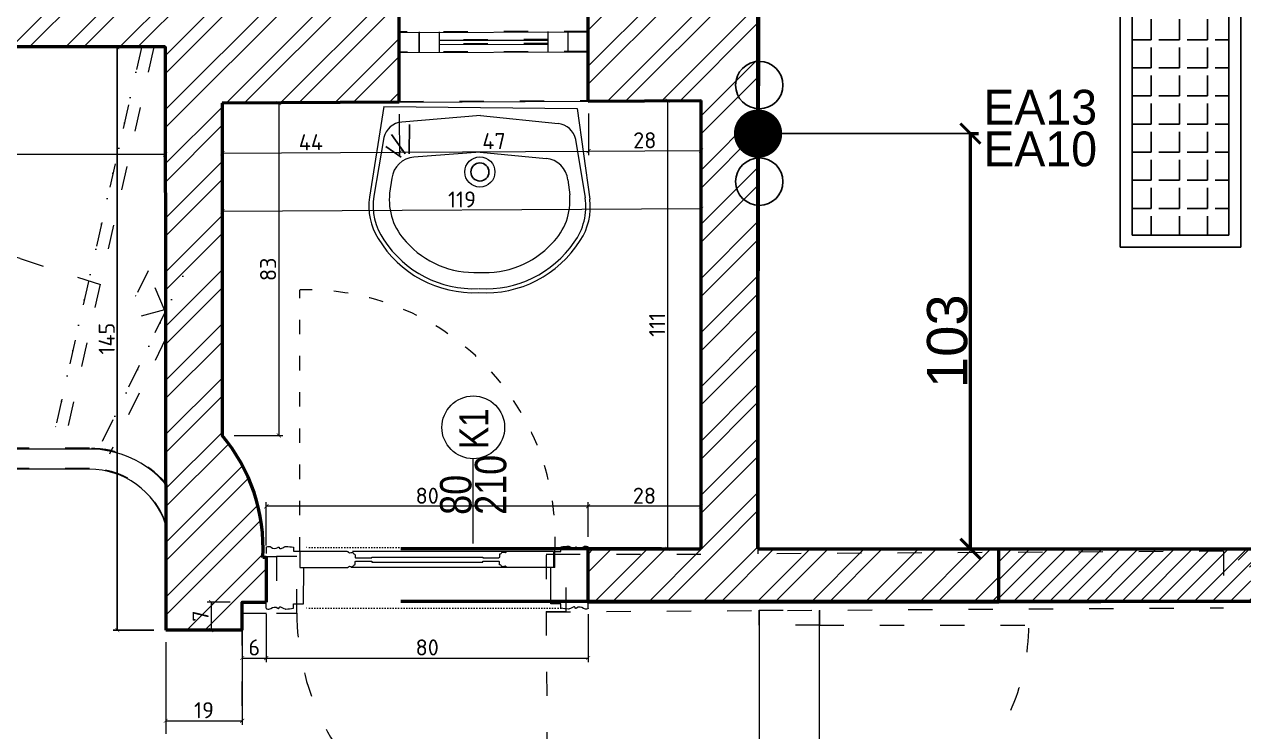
# Model space of a CAD drawing. Header units: inches. Extents: x -10121 to 9010, y 58067 to 62726.
# Drawn here: x 7172.9 to 7475.9, y 61802.7 to 61978.5 of the extents above; entities that cross this region are included whole.
import ezdxf

# ---------------------------------------------------------------- set-up
doc = ezdxf.new("R2010")
doc.units = ezdxf.units.IN
for name, pattern in [('ACAD_ISO03W100', [30, 12, -18]), ('DASHDOT', [25.4, 12.7, -6.35, 0, -6.35]), ('DOT', [6.35, 0, -6.35])]:
    doc.linetypes.add(name, pattern=pattern)
for name, color, linetype, lineweight in [('A-DUVAR 0.50', 40, 'Continuous', 50), ('A-KAPI A DOGR 0.09', 135, 'Continuous', 9), ('A-KAPI A DOGR 0.13', 73, 'Continuous', 13), ('A-KAPI A DOGR 0.20', 46, 'Continuous', 20), ('A-KAPI NOKT', 35, 'DOT', 9), ('A-MERDİ 0.18', 24, 'Continuous', 18), ('Auto-Olcu', 33, 'Continuous', 15), ('Auto-Silik_Cizgiler', 47, 'Continuous', 9), ('Auto-SilikCizgiler', 251, 'Continuous', 9), ('PEN', 151, 'Continuous', 20), ('PENYAZILARI', 84, 'Continuous', 20), ('TEFRIS', 253, 'Continuous', 15)]:
    doc.layers.add(name, color=color, linetype=linetype, lineweight=lineweight)
for name, color, linetype in [('Kıtc-002 Çizgi', 7, 'Continuous'), ('Kıtc-028 Yer Izgarası', 252, 'Continuous'), ('S2000-019 Su Tes İşaretler', 5, 'Continuous'), ('SABDETAY', 7, 'Continuous'), ('SIH', 4, 'Continuous'), ('SU', 152, 'Continuous'), ('wall', 4, 'Continuous')]:
    doc.layers.add(name, color=color, linetype=linetype)
doc.styles.add('1-20', font='isocpeur.ttf', dxfattribs={"height": 4})
doc.styles.get("Standard").update_dxf_attribs({"font": 'arial.ttf'})
doc.styles.add('STYLE1', font='technic_.ttf')
doc.styles.add('TAKSİM', font='GOTHIC.TTF', dxfattribs={"height": 20})
doc.dimstyles.new('ölçü 1_20', dxfattribs={"dimtxt": 4, "dimasz": 1, "dimexe": 1, "dimexo": 3, "dimtad": 1, "dimdec": 0, "dimtxsty": '1-20', "dimblk": 'ARCHTICK', "dimcen": 1.5, "dimclrd": 256, "dimclre": 256, "dimclrt": 256, "dimadec": 0, "dimazin": 0, "dimtfac": 1, "dimtdec": 0, "dimtmove": 0, "dimatfit": 3, "dimldrblk": 'ARCHTICK', "dimfxl": 1, "dimlwd": -1, "dimlwe": -1, "dimarcsym": 0})
doc.dimstyles.new('ölçü 1_50', dxfattribs={"dimtxt": 10, "dimasz": 5, "dimexe": 2, "dimexo": 5, "dimtad": 1, "dimdec": 0, "dimtxsty": 'Standard', "dimblk": 'ARCHTICK', "dimcen": 2.5, "dimclrd": 256, "dimclre": 256, "dimclrt": 256, "dimadec": 0, "dimazin": 0, "dimtfac": 1, "dimtdec": 0, "dimtmove": 0, "dimatfit": 3, "dimldrblk": 'ARCHTICK', "dimfxl": 1, "dimlwd": -1, "dimlwe": -1, "dimarcsym": 0})
pattern_1 = [(45, (-13463.558, 83650.127), (-6.735192, 6.735192), []), (45, (-13459.067, 83650.127), (-6.735192, 6.735192), [])]

# ---------------------------------------------------------------- blocks, each defined once
blk = doc.blocks.new('L560460')
for p, q in [((-240, 0), (-273.8, -225.3)), ((-240, 0), (240, 0)), ((240, 0), (273.8, -225.3)), ((0, -20), (-195.5, -37.7)), ((0, -20), (193.2, -37.7)), ((-239.6, -77), (-262.9, -222.6)), ((237.2, -77), (262.2, -221.6)), ((0, -110.4), (-164.4, -124.8)), ((0, -110.4), (164.4, -124.8)), ((-218.8, -177.7), (-223.8, -214.8)), ((218.8, -177.7), (223.8, -214.8))]:
    blk.add_line(p, q)
blk.add_circle((0, -160), 37.5)
for centre, radius, start, end in [((-190.7, -87.5), 50, 95.5447, 167.9052), ((188.4, -87.5), 50, 12.0948, 84.4553), ((-159.2, -184.5), 60, 94.9992, 173.4137), ((159.2, -184.5), 60, 6.5863, 85.0008), ((-125.3, -246.5), 150, 171.8699, 212.9359), ((-114.5, -244.7), 150, 171.5501, 215.1797), ((-74.6, -230.3), 150, 174.0899, 224.4565), ((74.6, -230.3), 150, 315.5435, 5.9101), ((114.1, -245.3), 150, 324.428, 9.0929), ((125.3, -246.5), 150, 327.0641, 8.1301), ((-14.5, -182.5), 277.8, 211.5907, 272.9951), ((-14.2, -182.5), 267.9, 213.6843, 272.8689), ((14.5, -182.5), 277.8, 267.0049, 328.4093), ((14.2, -182.5), 267.9, 267.1428, 325.9415), ((-13, -182.6), 227.5, 222.1619, 273.2822), ((13, -182.6), 227.5, 266.7178, 317.8381)]:
    blk.add_arc(centre, radius, start, end)
at = {"layer": 'SABDETAY'}
for p, q in [((-175.8, -116.8), (-175.8, -43.9)), ((-186.1, -116.8), (-220.9, -68.6)), ((-195.9, -124.8), (-234.4, -98.9))]:
    blk.add_line(p, q, dxfattribs=at)
blk.add_circle((0, -160), 22.5, dxfattribs=at)
blk = doc.blocks.new('_ARCHTICK')
at = {"color": 0, "linetype": 'ByBlock', "const_width": 0.15}
blk.add_lwpolyline([(-0.5, -0.5), (0.5, 0.5)], dxfattribs=at)
blk = doc.blocks.new('*D675')
at = {"layer": 'Auto-Olcu', "ltscale": 5, "transparency": 16777216}
for p, q in [((6947.01, 61969.78), (6947.01, 61945.14)), ((7207.88, 61969.78), (7207.88, 61945.14)), ((7207.88, 61946.14), (6947.01, 61946.14))]:
    blk.add_line(p, q, dxfattribs=at)
at = {"layer": 'DEFPOINTS', "color": 0, "ltscale": 5, "transparency": 16777216}
for p in [(6947.01, 61972.78), (7207.88, 61972.78), (6947.01, 61946.14)]:
    blk.add_point(p, dxfattribs=at)
at = {"layer": 'Auto-Olcu', "ltscale": 5, "transparency": 16777216, "rotation": 180}
blk.add_blockref('_ARCHTICK', (6947.01, 61946.14), dxfattribs=at)
at = {"layer": 'Auto-Olcu', "ltscale": 5, "transparency": 16777216}
blk.add_blockref('_ARCHTICK', (7207.88, 61946.14), dxfattribs=at)
at = {"layer": 'Auto-Olcu', "ltscale": 5, "transparency": 16777216, "insert": (7077.45, 61948.77), "char_height": 4, "attachment_point": 5, "style": '1-20'}
blk.add_mtext('261', dxfattribs=at)
blk = doc.blocks.new('*D677')
at = {"layer": 'Auto-Olcu', "ltscale": 5, "transparency": 16777216}
for p, q in [((7222.02, 61955.86), (7222.09, 61945.41)), ((7266.06, 61956.12), (7266.12, 61945.66)), ((7222.08, 61946.41), (7266.11, 61946.66))]:
    blk.add_line(p, q, dxfattribs=at)
at = {"layer": 'DEFPOINTS', "color": 0, "ltscale": 5, "transparency": 16777216}
for p in [(7222.01, 61958.86), (7266.04, 61959.12), (7266.11, 61946.66)]:
    blk.add_point(p, dxfattribs=at)
at = {"layer": 'Auto-Olcu', "ltscale": 5, "transparency": 16777216}
for p, rotation in [((7222.08, 61946.41), 180.3342670146934), ((7266.11, 61946.66), 0.3342670146933808)]:
    blk.add_blockref('_ARCHTICK', p, dxfattribs=dict(at, rotation=rotation))
at = {"layer": 'Auto-Olcu', "ltscale": 5, "transparency": 16777216, "insert": (7244.08, 61949.16), "char_height": 4, "attachment_point": 5, "rotation": 0.3343, "style": '1-20'}
blk.add_mtext('44', dxfattribs=at)
blk = doc.blocks.new('*D678')
at = {"layer": 'Auto-Olcu', "ltscale": 5, "transparency": 16777216}
for p, q in [((7266.06, 61956.12), (7266.12, 61945.66)), ((7313.06, 61956.33), (7313.12, 61945.94)), ((7266.11, 61946.66), (7313.11, 61946.94))]:
    blk.add_line(p, q, dxfattribs=at)
at = {"layer": 'DEFPOINTS', "color": 0, "ltscale": 5, "transparency": 16777216}
for p in [(7266.04, 61959.12), (7313.04, 61959.33), (7313.11, 61946.94)]:
    blk.add_point(p, dxfattribs=at)
at = {"layer": 'Auto-Olcu', "ltscale": 5, "transparency": 16777216}
for p, rotation in [((7266.11, 61946.66), 180.3342670144401), ((7313.11, 61946.94), 0.334267014440056)]:
    blk.add_blockref('_ARCHTICK', p, dxfattribs=dict(at, rotation=rotation))
at = {"layer": 'Auto-Olcu', "ltscale": 5, "transparency": 16777216, "insert": (7289.6, 61949.43), "char_height": 4, "attachment_point": 5, "rotation": 0.3343, "style": '1-20'}
blk.add_mtext('47', dxfattribs=at)
blk = doc.blocks.new('*D679')
at = {"layer": 'Auto-Olcu', "ltscale": 5, "transparency": 16777216}
for p, q in [((7313.06, 61956.33), (7313.12, 61945.94)), ((7341.02, 61956.5), (7341.09, 61946.1)), ((7313.11, 61946.94), (7341.08, 61947.1))]:
    blk.add_line(p, q, dxfattribs=at)
at = {"layer": 'DEFPOINTS', "color": 0, "ltscale": 5, "transparency": 16777216}
for p in [(7313.04, 61959.33), (7341.01, 61959.5), (7341.08, 61947.1)]:
    blk.add_point(p, dxfattribs=at)
at = {"layer": 'Auto-Olcu', "ltscale": 5, "transparency": 16777216}
for p, rotation in [((7313.11, 61946.94), 180.3342670144401), ((7341.08, 61947.1), 0.334267014440056)]:
    blk.add_blockref('_ARCHTICK', p, dxfattribs=dict(at, rotation=rotation))
at = {"layer": 'Auto-Olcu', "ltscale": 5, "transparency": 16777216, "insert": (7327.08, 61949.65), "char_height": 4, "attachment_point": 5, "rotation": 0.3343, "style": '1-20'}
blk.add_mtext('28', dxfattribs=at)
blk = doc.blocks.new('*D680')
at = {"layer": 'Auto-Olcu', "ltscale": 5, "transparency": 16777216}
for p, q in [((7222.02, 61955.86), (7222.16, 61930.98)), ((7341.02, 61956.5), (7341.16, 61931.61)), ((7341.15, 61932.61), (7222.15, 61931.98))]:
    blk.add_line(p, q, dxfattribs=at)
at = {"layer": 'DEFPOINTS', "color": 0, "ltscale": 5, "transparency": 16777216}
for p in [(7222.01, 61958.86), (7341.01, 61959.5), (7222.15, 61931.98)]:
    blk.add_point(p, dxfattribs=at)
at = {"layer": 'Auto-Olcu', "ltscale": 5, "transparency": 16777216}
for p, rotation in [((7341.15, 61932.61), 0.3061779088665251), ((7222.15, 61931.98), 180.3061779088665)]:
    blk.add_blockref('_ARCHTICK', p, dxfattribs=dict(at, rotation=rotation))
at = {"layer": 'Auto-Olcu', "ltscale": 5, "transparency": 16777216, "insert": (7281.64, 61934.92), "char_height": 4, "attachment_point": 5, "rotation": 0.3062, "style": '1-20'}
blk.add_mtext('119', dxfattribs=at)
blk = doc.blocks.new('*D681')
at = {"layer": 'Auto-Olcu', "ltscale": 5, "transparency": 16777216}
for p, q in [((7225.01, 61958.86), (7237.09, 61958.86)), ((7236.09, 61958.86), (7236.09, 61876.29)), ((7225.01, 61876.29), (7237.09, 61876.29))]:
    blk.add_line(p, q, dxfattribs=at)
at = {"layer": 'DEFPOINTS', "color": 0, "ltscale": 5, "transparency": 16777216}
for p in [(7222.01, 61958.86), (7222.01, 61876.29), (7236.09, 61876.29)]:
    blk.add_point(p, dxfattribs=at)
at = {"layer": 'Auto-Olcu', "ltscale": 5, "transparency": 16777216}
for p, rotation in [((7236.09, 61958.86), 90), ((7236.09, 61876.29), 270)]:
    blk.add_blockref('_ARCHTICK', p, dxfattribs=dict(at, rotation=rotation))
at = {"layer": 'Auto-Olcu', "ltscale": 5, "transparency": 16777216, "insert": (7233.46, 61917.57), "char_height": 4, "attachment_point": 5, "rotation": 90, "style": '1-20'}
blk.add_mtext('83', dxfattribs=at)
blk = doc.blocks.new('*D683')
at = {"layer": 'Auto-Olcu', "ltscale": 5, "transparency": 16777216}
for p, q in [((7312.99, 61851.08), (7312.99, 61859.66)), ((7341.01, 61858.66), (7312.99, 61858.66)), ((7341.01, 61851.08), (7341.01, 61859.66))]:
    blk.add_line(p, q, dxfattribs=at)
at = {"layer": 'DEFPOINTS', "color": 0, "ltscale": 5, "transparency": 16777216}
for p in [(7312.99, 61858.66), (7312.99, 61848.08), (7341.01, 61848.08)]:
    blk.add_point(p, dxfattribs=at)
at = {"layer": 'Auto-Olcu', "ltscale": 5, "transparency": 16777216, "rotation": 180}
blk.add_blockref('_ARCHTICK', (7312.99, 61858.66), dxfattribs=at)
at = {"layer": 'Auto-Olcu', "ltscale": 5, "transparency": 16777216}
blk.add_blockref('_ARCHTICK', (7341.01, 61858.66), dxfattribs=at)
at = {"layer": 'Auto-Olcu', "ltscale": 5, "transparency": 16777216, "insert": (7327, 61861.29), "char_height": 4, "attachment_point": 5, "style": '1-20'}
blk.add_mtext('28', dxfattribs=at)
blk = doc.blocks.new('*D684')
at = {"layer": 'Auto-Olcu', "ltscale": 5, "transparency": 16777216}
for p, q in [((7233.01, 61848.92), (7233.01, 61859.66)), ((7312.99, 61858.66), (7233.01, 61858.66)), ((7312.99, 61851.08), (7312.99, 61859.66))]:
    blk.add_line(p, q, dxfattribs=at)
at = {"layer": 'DEFPOINTS', "color": 0, "ltscale": 5, "transparency": 16777216}
for p in [(7233.01, 61858.66), (7233.01, 61845.92), (7312.99, 61848.08)]:
    blk.add_point(p, dxfattribs=at)
at = {"layer": 'Auto-Olcu', "ltscale": 5, "transparency": 16777216, "rotation": 180}
blk.add_blockref('_ARCHTICK', (7233.01, 61858.66), dxfattribs=at)
at = {"layer": 'Auto-Olcu', "ltscale": 5, "transparency": 16777216}
blk.add_blockref('_ARCHTICK', (7312.99, 61858.66), dxfattribs=at)
at = {"layer": 'Auto-Olcu', "ltscale": 5, "transparency": 16777216, "insert": (7273, 61861.29), "char_height": 4, "attachment_point": 5, "style": '1-20'}
blk.add_mtext('80', dxfattribs=at)
blk = doc.blocks.new('*D685')
at = {"layer": 'Auto-Olcu', "ltscale": 5, "transparency": 16777216}
for p, q in [((7208.01, 61824.89), (7208.01, 61804.35)), ((7227.01, 61824.89), (7227.01, 61804.35)), ((7208.01, 61805.35), (7227.01, 61805.35))]:
    blk.add_line(p, q, dxfattribs=at)
at = {"layer": 'DEFPOINTS', "color": 0, "ltscale": 5, "transparency": 16777216}
for p in [(7208.01, 61827.89), (7227.01, 61827.89), (7227.01, 61805.35)]:
    blk.add_point(p, dxfattribs=at)
at = {"layer": 'Auto-Olcu', "ltscale": 5, "transparency": 16777216, "rotation": 180}
blk.add_blockref('_ARCHTICK', (7208.01, 61805.35), dxfattribs=at)
at = {"layer": 'Auto-Olcu', "ltscale": 5, "transparency": 16777216}
blk.add_blockref('_ARCHTICK', (7227.01, 61805.35), dxfattribs=at)
at = {"layer": 'Auto-Olcu', "ltscale": 5, "transparency": 16777216, "insert": (7217.51, 61807.97), "char_height": 4, "attachment_point": 5, "style": '1-20'}
blk.add_mtext('19', dxfattribs=at)
blk = doc.blocks.new('*D686')
at = {"layer": 'Auto-Olcu', "ltscale": 5, "transparency": 16777216}
for p, q in [((7227.01, 61831.85), (7227.01, 61819.95)), ((7232.99, 61831.85), (7232.99, 61819.95)), ((7227.01, 61820.95), (7232.99, 61820.95))]:
    blk.add_line(p, q, dxfattribs=at)
at = {"layer": 'DEFPOINTS', "color": 0, "ltscale": 5, "transparency": 16777216}
for p in [(7227.01, 61834.85), (7232.99, 61834.85), (7232.99, 61820.95)]:
    blk.add_point(p, dxfattribs=at)
at = {"layer": 'Auto-Olcu', "ltscale": 5, "transparency": 16777216, "rotation": 180}
blk.add_blockref('_ARCHTICK', (7227.01, 61820.95), dxfattribs=at)
at = {"layer": 'Auto-Olcu', "ltscale": 5, "transparency": 16777216}
blk.add_blockref('_ARCHTICK', (7232.99, 61820.95), dxfattribs=at)
at = {"layer": 'Auto-Olcu', "ltscale": 5, "transparency": 16777216, "insert": (7230, 61823.58), "char_height": 4, "attachment_point": 5, "style": '1-20'}
blk.add_mtext('6', dxfattribs=at)
blk = doc.blocks.new('*D687')
at = {"layer": 'Auto-Olcu', "ltscale": 5, "transparency": 16777216}
for p, q in [((7233.01, 61831.85), (7233.01, 61819.95)), ((7312.99, 61831.85), (7312.99, 61819.95)), ((7233.01, 61820.95), (7312.99, 61820.95))]:
    blk.add_line(p, q, dxfattribs=at)
at = {"layer": 'DEFPOINTS', "color": 0, "ltscale": 5, "transparency": 16777216}
for p in [(7233.01, 61834.85), (7312.99, 61834.85), (7312.99, 61820.95)]:
    blk.add_point(p, dxfattribs=at)
at = {"layer": 'Auto-Olcu', "ltscale": 5, "transparency": 16777216, "rotation": 180}
blk.add_blockref('_ARCHTICK', (7233.01, 61820.95), dxfattribs=at)
at = {"layer": 'Auto-Olcu', "ltscale": 5, "transparency": 16777216}
blk.add_blockref('_ARCHTICK', (7312.99, 61820.95), dxfattribs=at)
at = {"layer": 'Auto-Olcu', "ltscale": 5, "transparency": 16777216, "insert": (7273, 61823.58), "char_height": 4, "attachment_point": 5, "style": '1-20'}
blk.add_mtext('80', dxfattribs=at)
blk = doc.blocks.new('*D688')
at = {"layer": 'Auto-Olcu', "ltscale": 5, "transparency": 16777216}
for p, q in [((7224.01, 61834.85), (7218.29, 61834.85)), ((7219.29, 61834.85), (7219.29, 61827.89)), ((7224.01, 61827.89), (7218.29, 61827.89))]:
    blk.add_line(p, q, dxfattribs=at)
at = {"layer": 'DEFPOINTS', "color": 0, "ltscale": 5, "transparency": 16777216}
for p in [(7227.01, 61834.85), (7219.29, 61827.89), (7227.01, 61827.89)]:
    blk.add_point(p, dxfattribs=at)
at = {"layer": 'Auto-Olcu', "ltscale": 5, "transparency": 16777216}
for p, rotation in [((7219.29, 61834.85), 90), ((7219.29, 61827.89), 270)]:
    blk.add_blockref('_ARCHTICK', p, dxfattribs=dict(at, rotation=rotation))
at = {"layer": 'Auto-Olcu', "ltscale": 5, "transparency": 16777216, "insert": (7216.67, 61831.37), "char_height": 4, "attachment_point": 5, "rotation": 90, "style": '1-20'}
blk.add_mtext('7', dxfattribs=at)
blk = doc.blocks.new('*D709')
at = {"layer": 'Auto-Olcu', "ltscale": 5, "transparency": 16777216}
for p, q in [((7338.01, 61959.5), (7331.77, 61959.5)), ((7332.77, 61959.5), (7332.77, 61848.08)), ((7338.01, 61848.08), (7331.77, 61848.08))]:
    blk.add_line(p, q, dxfattribs=at)
at = {"layer": 'DEFPOINTS', "color": 0, "ltscale": 5, "transparency": 16777216}
for p in [(7341.01, 61959.5), (7332.77, 61848.08), (7341.01, 61848.08)]:
    blk.add_point(p, dxfattribs=at)
at = {"layer": 'Auto-Olcu', "ltscale": 5, "transparency": 16777216}
for p, rotation in [((7332.77, 61959.5), 90), ((7332.77, 61848.08), 270)]:
    blk.add_blockref('_ARCHTICK', p, dxfattribs=dict(at, rotation=rotation))
at = {"layer": 'Auto-Olcu', "ltscale": 5, "transparency": 16777216, "insert": (7330.15, 61903.79), "char_height": 4, "attachment_point": 5, "rotation": 90, "style": '1-20'}
blk.add_mtext('111', dxfattribs=at)
blk = doc.blocks.new('A$C09E06200')
at = {"layer": 'Kıtc-028 Yer Izgarası'}
for p, q in [((118.4, 30), (0, 30)), ((0, 30), (0, 0)), ((118.4, 0), (118.4, 30)), ((115.4, 27), (3, 27)), ((3, 27), (3, 3)), ((9.65, 22.26), (9.65, 27)), ((16.63, 22.26), (16.63, 27)), ((23.62, 22.26), (23.62, 27)), ((30.6, 22.26), (30.6, 27)), ((37.59, 22.26), (37.59, 27)), ((44.57, 22.26), (44.57, 27)), ((51.56, 22.26), (51.56, 27)), ((58.54, 22.26), (58.54, 27)), ((65.53, 22.26), (65.53, 27)), ((72.51, 22.26), (72.51, 27)), ((79.5, 22.26), (79.5, 27)), ((86.48, 22.26), (86.48, 27)), ((93.47, 22.26), (93.47, 27)), ((100.45, 22.26), (100.45, 27)), ((107.44, 22.26), (107.44, 27)), ((114.42, 22.26), (114.42, 27)), ((115.4, 3), (115.4, 27)), ((3, 22.26), (7.74, 22.26)), ((9.65, 22.26), (14.73, 22.26)), ((16.63, 22.26), (21.71, 22.26)), ((23.62, 22.26), (28.7, 22.26)), ((30.6, 22.26), (35.68, 22.26)), ((37.59, 22.26), (42.67, 22.26)), ((44.57, 22.26), (49.65, 22.26)), ((51.56, 22.26), (56.64, 22.26)), ((58.54, 22.26), (63.62, 22.26)), ((65.53, 22.26), (70.61, 22.26)), ((72.51, 22.26), (77.59, 22.26)), ((79.5, 22.26), (84.58, 22.26)), ((86.48, 22.26), (91.56, 22.26)), ((93.47, 22.26), (98.55, 22.26)), ((100.45, 22.26), (105.53, 22.26)), ((107.44, 22.26), (112.52, 22.26)), ((114.42, 22.26), (115.4, 22.26)), ((9.65, 15.27), (9.65, 20.35)), ((16.63, 15.27), (16.63, 20.35)), ((23.62, 15.27), (23.62, 20.35)), ((30.6, 15.27), (30.6, 20.35)), ((37.59, 15.27), (37.59, 20.35)), ((44.57, 15.27), (44.57, 20.35)), ((51.56, 15.27), (51.56, 20.35)), ((58.54, 15.27), (58.54, 20.35)), ((65.53, 15.27), (65.53, 20.35)), ((72.51, 15.27), (72.51, 20.35)), ((79.5, 15.27), (79.5, 20.35)), ((86.48, 15.27), (86.48, 20.35)), ((93.47, 15.27), (93.47, 20.35)), ((100.45, 15.27), (100.45, 20.35)), ((107.44, 15.27), (107.44, 20.35)), ((114.42, 15.27), (114.42, 20.35)), ((3, 15.27), (7.74, 15.27)), ((9.65, 15.27), (14.73, 15.27)), ((16.63, 15.27), (21.71, 15.27)), ((23.62, 15.27), (28.7, 15.27)), ((30.6, 15.27), (35.68, 15.27)), ((37.59, 15.27), (42.67, 15.27)), ((44.57, 15.27), (49.65, 15.27)), ((51.56, 15.27), (56.64, 15.27)), ((58.54, 15.27), (63.62, 15.27)), ((65.53, 15.27), (70.61, 15.27)), ((72.51, 15.27), (77.59, 15.27)), ((79.5, 15.27), (84.58, 15.27)), ((86.48, 15.27), (91.56, 15.27)), ((93.47, 15.27), (98.55, 15.27)), ((100.45, 15.27), (105.53, 15.27)), ((107.44, 15.27), (112.52, 15.27)), ((114.42, 15.27), (115.4, 15.27)), ((9.65, 8.29), (9.65, 13.37)), ((16.63, 8.29), (16.63, 13.37)), ((23.62, 8.29), (23.62, 13.37)), ((30.6, 8.29), (30.6, 13.37)), ((37.59, 8.29), (37.59, 13.37)), ((44.57, 8.29), (44.57, 13.37)), ((51.56, 8.29), (51.56, 13.37)), ((58.54, 8.29), (58.54, 13.37)), ((65.53, 8.29), (65.53, 13.37)), ((72.51, 8.29), (72.51, 13.37)), ((115.4, 13.5), (74.67, 13.5)), ((74.67, 13.5), (74.67, 3)), ((115.4, 3), (115.4, 13.5)), ((3, 8.29), (7.74, 8.29)), ((9.65, 8.29), (14.73, 8.29)), ((9.65, 3), (9.65, 6.38)), ((16.63, 8.29), (21.71, 8.29)), ((16.63, 3), (16.63, 6.38)), ((23.62, 8.29), (28.7, 8.29)), ((23.62, 3), (23.62, 6.38)), ((30.6, 8.29), (35.68, 8.29)), ((30.6, 3), (30.6, 6.38)), ((37.59, 8.29), (42.67, 8.29)), ((37.59, 3), (37.59, 6.38)), ((44.57, 8.29), (49.65, 8.29)), ((44.57, 3), (44.57, 6.38)), ((51.56, 8.29), (56.64, 8.29)), ((51.56, 3), (51.56, 6.38)), ((58.54, 8.29), (63.62, 8.29)), ((58.54, 3), (58.54, 6.38)), ((65.53, 8.29), (70.61, 8.29)), ((65.53, 3), (65.53, 6.38)), ((72.51, 3), (72.51, 6.38)), ((0, 0), (118.4, 0)), ((3, 3), (115.4, 3)), ((74.67, 3), (115.4, 3))]:
    blk.add_line(p, q, dxfattribs=at)
blk.add_text('118*30', height=7.2, dxfattribs=at).set_placement((74.5, 4.43))
blk = doc.blocks.new('A$C7E7D3E18')
at = {"layer": 'SIH', "linetype": 'Continuous', "const_width": 6}
blk.add_lwpolyline([(3, 6, 1), (9, 6, 1)], format="xyb", close=True, dxfattribs=at)
blk = doc.blocks.new('A$C6E87713E')
at = {"layer": 'S2000-019 Su Tes İşaretler'}
for centre in [(5.89, 6.3), (29.89, 6.3)]:
    blk.add_circle(centre, 5.89, dxfattribs=at)
blk.add_blockref('A$C7E7D3E18', (11.95, 0))
blk = doc.blocks.new('*D798')
at = {"layer": 'A-DUVAR 0.50', "transparency": 16777216}
for p, q in [((7407.86, 61951.3), (7410.04, 61951.3)), ((7408.04, 61848.08), (7408.04, 61951.3)), ((7407.86, 61848.08), (7410.04, 61848.08))]:
    blk.add_line(p, q, dxfattribs=at)
at = {"layer": 'DEFPOINTS', "color": 0, "transparency": 16777216}
for p in [(7355.24, 61951.3), (7408.04, 61951.3), (7355.22, 61848.08)]:
    blk.add_point(p, dxfattribs=at)
at = {"layer": 'A-DUVAR 0.50', "transparency": 16777216, "xscale": 5, "yscale": 5, "zscale": 5}
for p, rotation in [((7408.04, 61951.3), 90), ((7408.04, 61848.08), 270)]:
    blk.add_blockref('_ARCHTICK', p, dxfattribs=dict(at, rotation=rotation))
at = {"layer": 'A-DUVAR 0.50', "transparency": 16777216, "insert": (7402.3, 61899.69), "char_height": 10, "attachment_point": 5, "rotation": 90}
blk.add_mtext('103', dxfattribs=at)

msp = doc.modelspace()

# ---------------------------------------------------------------- hatches: boundary and pattern name
at = {"layer": 'Auto-Silik_Cizgiler'}
h = msp.add_hatch(dxfattribs=at)
h.set_pattern_fill('ANSI32', color=256)
h.set_pattern_definition(pattern_1)
edge = h.paths.add_edge_path()
edge.add_line((7266.04, 61987.1), (6933.01, 61987.1))
edge.add_line((6933.01, 61987.1), (6912.04, 61987.1))
edge.add_line((6912.04, 61987.1), (6912.03, 61846.57))
edge.add_line((6912.03, 61846.57), (6912.04, 61846.57))
edge.add_line((6912.04, 61846.57), (6912.01, 61818.39))
edge.add_line((6912.01, 61818.39), (6933.01, 61818.39))
edge.add_line((6933.01, 61818.39), (6933.01, 61832.89))
edge.add_line((6933.01, 61832.89), (6947.01, 61832.89))
edge.add_line((6947.01, 61832.89), (6947.01, 61972.89))
edge.add_line((6947.01, 61972.89), (7207.88, 61972.89))
edge.add_line((7207.88, 61972.89), (7207.88, 61972.78))
edge.add_line((7207.88, 61972.78), (7208.01, 61827.89))
edge.add_line((7208.01, 61827.89), (7227.01, 61827.89))
edge.add_line((7227.01, 61827.89), (7227.01, 61834.85))
edge.add_line((7227.01, 61834.85), (7233.01, 61834.85))
edge.add_line((7233.01, 61834.85), (7233.01, 61845.92))
edge.add_line((7233.01, 61845.92), (7232.14, 61845.92))
edge.add_arc((7188.44, 61848.21), 43.76, 356.9998, 399.9178)
edge.add_line((7222.01, 61876.29), (7222.01, 61958.86))
edge.add_line((7222.01, 61958.86), (7266.04, 61959.12))
edge.add_line((7266.04, 61959.12), (7266.04, 61987.1))
h.paths.add_polyline_path([(7355.22, 62018.68), (7355.22, 62024.63), (7331.01, 62024.5), (7331.01, 61987.1), (7313.04, 61987.1), (7313.04, 61959.33), (7341.01, 61959.5), (7341.01, 61848.08), (7355.22, 61848.08)])
h = msp.add_hatch(dxfattribs=at)
h.set_pattern_fill('ANSI32', color=256)
h.set_pattern_definition(pattern_1)
edge = h.paths.add_edge_path()
edge.add_line((7355.22, 61848.08), (7415.03, 61848.08))
edge.add_line((7415.03, 61848.08), (7415.03, 61834.85))
edge.add_line((7415.03, 61834.85), (7312.99, 61834.85))
edge.add_line((7312.99, 61834.85), (7312.99, 61848.08))
edge.add_line((7312.99, 61848.08), (7341.01, 61848.08))
h = msp.add_hatch(dxfattribs=at)
h.set_pattern_fill('ANSI31', color=256)
h.set_pattern_definition([(45, (28808.9217, 46545.3443), (-2.24506403, 2.24506403), [])])
h.paths.add_polyline_path([(7415.03, 61848.08), (7491.24, 61848.08), (7491.24, 61835.08), (7415, 61834.85)])
h = msp.add_hatch(dxfattribs=at)
h.set_pattern_fill('ANSI32', color=256)
h.set_pattern_definition([(45, (27518.6635, 50678.464), (-6.735192, 6.735192), []), (45, (27523.154, 50678.464), (-6.735192, 6.735192), [])])
h.paths.add_polyline_path([(7470.95, 61848.08), (7491.24, 61848.08), (7491.24, 61835.08), (7470.92, 61847.5)])

# ---------------------------------------------------------------- linework, layer by layer
at = {"layer": 'A-DUVAR 0.50'}
for p, q in [((7355.22, 61848.08), (7355.61, 62121.82)), ((7355.22, 61848.08), (7355.22, 62024.64)), ((7266.04, 61959.12), (7266.04, 61987.1)), ((7313.04, 61959.33), (7313.04, 61987.1)), ((7207.88, 61972.89), (7207.88, 61972.78)), ((7313.04, 61959.33), (7341.01, 61959.5)), ((7341.01, 61959.5), (7341.01, 61848.08)), ((7233.01, 61845.92), (7232.99, 61834.85)), ((7227.01, 61827.89), (7208.01, 61827.89))]:
    msp.add_line(p, q, dxfattribs=at)
at = {"layer": 'A-DUVAR 0.50', "color": 0}
for p, q in [((7355.24, 61848.08), (7355.24, 62114.58)), ((7331.24, 61848.08), (7266.41, 61848.08)), ((7355.24, 61848.08), (7491.24, 61848.08)), ((7266.47, 61835.08), (7491.24, 61835.08))]:
    msp.add_line(p, q, dxfattribs=at)
at = {"layer": 'A-DUVAR 0.50'}
for points in [[(7207.88, 61972.89), (6947.01, 61972.89), (6947.01, 61832.89)], [(7207.88, 61972.89), (7208.01, 61827.89)], [(7266.04, 61959.12), (7222.01, 61958.86)], [(7222.01, 61958.86), (7222.01, 61876.29)], [(7233.01, 61845.92), (7232.14, 61845.92)], [(7355.22, 61848.08), (7415.03, 61848.08), (7415.03, 61834.85), (7312.99, 61834.85), (7312.99, 61848.08), (7341.01, 61848.08)], [(7415.03, 61848.08), (7491.24, 61848.08)], [(7227.01, 61827.89), (7227.01, 61834.85), (7233.01, 61834.85)], [(7491.24, 61835.08), (7415.03, 61834.85)]]:
    msp.add_lwpolyline(points, dxfattribs=at)
msp.add_arc((7188.44, 61848.21), 43.76, 356.9998, 39.9178, dxfattribs=at)
at = {"layer": 'A-KAPI A DOGR 0.09'}
for p, q in [((7304.41, 61847.43), (7254.45, 61847.43)), ((7304.71, 61843.43), (7254.02, 61843.43))]:
    msp.add_line(p, q, dxfattribs=at)
at = {"layer": 'A-KAPI A DOGR 0.13'}
for points in [[(7241.31, 61847.43), (7241.31, 61843.43), (7253.12, 61843.43)], [(7255.26, 61845.86), (7259.26, 61845.86)], [(7259.26, 61845.86), (7259.26, 61846.06), (7286.79, 61846.06)], [(7286.79, 61846.06), (7286.79, 61845.86), (7290.79, 61845.86)], [(7304.41, 61847.43), (7304.41, 61843.43)], [(7255.26, 61845), (7259.26, 61845)], [(7259.26, 61845), (7259.26, 61844.8), (7286.79, 61844.8)], [(7286.79, 61844.8), (7286.79, 61845), (7290.79, 61845)]]:
    msp.add_lwpolyline(points, dxfattribs=at)
for points in [[(7253.12, 61847.43, -0.358492), (7253.4, 61847.26, 0.345519), (7254, 61847.17, -0.39009), (7254.7, 61846.92, 0.249206), (7254.9, 61846.79, -0.02009), (7254.93, 61846.79)], [(7254.9, 61846.79, -0.367275), (7255.12, 61846.63, -0.496975)], [(7255.12, 61846.63), (7255.12, 61845.99, 0.512658), (7255.26, 61845.86)], [(7290.93, 61846.63), (7290.93, 61845.99, -0.512658), (7290.79, 61845.86)], [(7291.15, 61846.79, 0.367275), (7290.93, 61846.63, 0.496975)], [(7292.93, 61847.43, 0.358492), (7292.65, 61847.26, -0.345519), (7292.05, 61847.17, 0.39009), (7291.35, 61846.92, -0.249206), (7291.15, 61846.79, 0.02009), (7291.12, 61846.79)], [(7253.12, 61843.43, 0.358492), (7253.4, 61843.61, -0.345519), (7254, 61843.69, 0.39009), (7254.7, 61843.95, -0.249206), (7254.9, 61844.08)], [(7254.9, 61844.08, 0.367275), (7255.12, 61844.24, 0.496975)], [(7255.12, 61844.24), (7255.12, 61844.88, -0.512658), (7255.26, 61845)], [(7290.93, 61844.24), (7290.93, 61844.88, 0.512658), (7290.79, 61845)], [(7291.15, 61844.08, -0.367275), (7290.93, 61844.24, -0.496975)], [(7292.93, 61843.43, -0.358492), (7292.65, 61843.61, 0.345519), (7292.05, 61843.69, -0.39009), (7291.35, 61843.95, 0.249206), (7291.15, 61844.08, -0.02009), (7291.12, 61844.08)]]:
    msp.add_lwpolyline(points, format="xyb", dxfattribs=at)
at = {"layer": 'A-KAPI A DOGR 0.20'}
for points in [[(7233.01, 61848.45, -0.441019), (7233.14, 61848.59, -0.237138), (7234.18, 61848.54, 0.374201), (7235.88, 61848.45, -0.132642), (7236.02, 61848.51), (7236.12, 61848.51, -0.41446), (7236.19, 61848.45, 0.383371), (7236.35, 61848.16, 0.155896), (7236.73, 61848.21, 0.0157), (7237.08, 61848.38, -0.035668), (7237.72, 61848.65, -0.075404), (7237.86, 61848.67, -0.050432), (7239.77, 61848.47, -0.285097), (7239.81, 61848.43)], [(7313.01, 61848.45, 0.441019), (7312.87, 61848.59, 0.237138), (7311.83, 61848.54, -0.374201), (7310.13, 61848.45, 0.132642), (7310, 61848.51), (7309.89, 61848.51, 0.41446), (7309.82, 61848.45, -0.383371), (7309.66, 61848.16, -0.155896), (7309.29, 61848.21, -0.0157), (7308.93, 61848.38, 0.035668), (7308.3, 61848.65, 0.075404), (7308.15, 61848.67, 0.050432), (7306.25, 61848.47, 0.285097), (7306.21, 61848.43)], [(7232.99, 61833.35, 0.441019), (7233.12, 61833.2, 0.237138), (7234.16, 61833.25, -0.374201), (7235.86, 61833.34, 0.132642), (7236, 61833.28), (7236.1, 61833.28, 0.41446), (7236.17, 61833.35, -0.383371), (7236.33, 61833.64, -0.155896), (7236.71, 61833.59, -0.0157), (7237.07, 61833.42, 0.035668), (7237.7, 61833.14, 0.075404), (7237.85, 61833.12, 0.050432), (7239.75, 61833.33, 0.285097), (7239.79, 61833.36)], [(7312.99, 61833.35, -0.441019), (7312.86, 61833.2, -0.237138), (7311.82, 61833.25, 0.374201), (7310.12, 61833.34, -0.132642), (7309.98, 61833.28), (7309.88, 61833.28, -0.41446), (7309.81, 61833.35, 0.383371), (7309.65, 61833.64, 0.155896), (7309.27, 61833.59, 0.0157), (7308.91, 61833.42, -0.035668), (7308.28, 61833.14, -0.075404), (7308.13, 61833.12, -0.050432), (7306.23, 61833.33, -0.285097), (7306.19, 61833.36)]]:
    msp.add_lwpolyline(points, format="xyb", dxfattribs=at)
for points in [[(7233.01, 61848.45), (7233.01, 61846.95)], [(7253.12, 61847.43), (7239.81, 61847.43), (7239.81, 61848.43)], [(7304.71, 61843.43), (7304.71, 61847.43), (7306.21, 61847.43), (7306.21, 61848.43)], [(7313.01, 61848.45), (7313.01, 61846.95)], [(7239.79, 61833.36), (7239.79, 61834.4), (7242.29, 61834.4), (7242.31, 61843.43)], [(7306.19, 61833.36), (7306.19, 61834.4), (7303.69, 61834.4), (7303.71, 61843.43)], [(7232.99, 61833.35), (7232.99, 61834.85)], [(7312.99, 61833.35), (7312.99, 61834.85)]]:
    msp.add_lwpolyline(points, dxfattribs=at)
at = {"layer": 'A-KAPI NOKT', "linetype": 'ACAD_ISO03W100', "ltscale": 0.3}
msp.add_line((7241.31, 61847.43), (7241.31, 61912.43), dxfattribs=at)
at = {"layer": 'A-KAPI NOKT', "ltscale": 0.09}
for points in [[(7306.21, 61848.43), (7242.62, 61848.43)], [(7306.19, 61833.33), (7242.56, 61833.33)]]:
    msp.add_lwpolyline(points, dxfattribs=at)
at = {"layer": 'A-KAPI NOKT', "linetype": 'ACAD_ISO03W100', "ltscale": 0.3}
msp.add_arc((7243.17, 61850.84), 61.63, 356.8359, 91.7362, dxfattribs=at)
at = {"layer": 'A-MERDİ 0.18', "linetype": 'DOT'}
for p, q in [((7202.01, 61972.89), (7179.38, 61872.89)), ((7212.26, 61915.84), (7191.32, 61872.78))]:
    msp.add_line(p, q, dxfattribs=at)
at = {"layer": 'A-MERDİ 0.18'}
for p, q in [((7189.01, 61872.89), (7067.51, 61872.89)), ((7189.01, 61867.89), (7067.51, 61867.89)), ((7355.48, 61832.64), (7355.48, 61720.89)), ((7370.5, 61720.89), (7370.5, 61832.73))]:
    msp.add_line(p, q, dxfattribs=at)
for radius, start in [(25, 40.6352), (20, 18.3729)]:
    msp.add_arc((7189.01, 61847.89), radius, start, 90, dxfattribs=at)
at = {"layer": 'Auto-SilikCizgiler', "color": 1, "linetype": 'ACAD_ISO03W100', "ltscale": 0.5, "true_color": 0xe60000}
for p, q in [((7355.24, 61846.83), (7355.24, 62024.87)), ((7207.91, 61987.29), (7207.91, 61972.98)), ((7266.06, 61959.31), (7266.06, 61987.29)), ((7313.06, 61959.53), (7313.06, 61987.29)), ((7207.91, 61972.95), (7049.5, 61972.97)), ((7202.03, 61973.08), (7179.4, 61873.08)), ((7204.95, 61972.42), (7182.32, 61872.42)), ((7266.06, 61959.31), (7313.06, 61959.53)), ((7313.06, 61959.53), (7341.03, 61959.75)), ((7341.03, 61959.75), (7341.03, 61846.51)), ((7203.66, 61917.19), (7197.5, 61904.81)), ((7207.71, 61907.46), (7203.66, 61917.19)), ((7207.96, 61907.16), (7191.34, 61872.97)), ((7207.71, 61907.46), (7197.5, 61904.81)), ((7207.97, 61900.31), (7194.04, 61871.66)), ((7189.03, 61873.08), (7067.53, 61873.08)), ((7189.03, 61868.08), (7067.53, 61868.08)), ((7470.92, 61847.5), (7355.24, 61846.83)), ((7470.92, 61847.5), (7470.91, 61833.45)), ((7302.58, 61832.43), (7470.91, 61833.45)), ((7235.57, 61832.08), (7240.57, 61832.08)), ((7302.57, 61832.51), (7302.94, 61770.51)), ((7355.5, 61832.83), (7355.5, 61721.08)), ((7370.52, 61721.08), (7370.52, 61832.92)), ((7370.52, 61829.08), (7422.52, 61829.08))]:
    msp.add_line(p, q, dxfattribs=at)
for points in [[(7313.06, 61976.71), (7266.06, 61976.58)], [(7266.06, 61971.58), (7266.06, 61976.58)], [(7271.06, 61971.58), (7271.06, 61976.58)], [(7276.06, 61971.59), (7276.06, 61976.59)], [(7303.06, 61971.71), (7303.06, 61976.71)], [(7308.06, 61971.71), (7308.06, 61976.71)], [(7313.06, 61971.71), (7313.06, 61976.71)], [(7207.91, 61973.08), (7208.06, 61794.08)], [(7303.06, 61974.69), (7276.06, 61974.61)], [(7303.06, 61973.69), (7276.06, 61973.61)], [(7313.07, 61971.71), (7266.06, 61971.58)], [(7266.06, 61959.31), (7222.03, 61959.05)], [(7222.03, 61959.05), (7222.03, 61876.48)], [(7235.57, 61846.13), (7232.17, 61846.11)], [(7240.57, 61832.08), (7240.57, 61846.15), (7235.57, 61846.15), (7235.57, 61832.08)], [(7302.57, 61846.51), (7302.57, 61832.51), (7307.57, 61832.51), (7307.57, 61846.69), (7302.57, 61846.69)], [(7341.03, 61846.69), (7307.57, 61846.69)], [(7227.03, 61794.08), (7227.03, 61832.08)], [(7227.03, 61832.08), (7235.57, 61832.08)]]:
    msp.add_lwpolyline(points, dxfattribs=at)
msp.add_lwpolyline([(7067.53, 61923.08), (7153.51, 61923.08, -0.077711), (7171.83, 61920.22), (7200.58, 61911)], format="xyb", dxfattribs=at)
msp.add_lwpolyline([(7370.52, 61829.08), (7355.5, 61829.08), (7355.5, 61832.83), (7370.52, 61832.83)], close=True, dxfattribs=at)
for centre, radius, start, end in [((7188.47, 61848.4), 43.76, 356.9998, 39.9178), ((7189.03, 61848.08), 25, 40.6352, 90), ((7189.03, 61848.08), 20, 18.3729, 90), ((7302.57, 61832.51), 62, 180.3936, 270.3343), ((7370.52, 61829.08), 52, 270, 0)]:
    msp.add_arc(centre, radius, start, end, dxfattribs=at)
at = {"layer": 'PEN'}
msp.add_line((7266.04, 61959.12), (7313.04, 61959.33), dxfattribs=at)
for points in [[(7313.04, 61976.52), (7266.04, 61976.38)], [(7266.04, 61971.38), (7266.04, 61976.38)], [(7271.04, 61971.39), (7271.04, 61976.39)], [(7276.04, 61971.4), (7276.04, 61976.4)], [(7303.04, 61971.52), (7303.04, 61976.52)], [(7308.04, 61971.52), (7308.04, 61976.52)], [(7303.04, 61974.49), (7276.04, 61974.41)], [(7303.04, 61973.49), (7276.04, 61973.41)], [(7313.05, 61971.52), (7266.04, 61971.38)]]:
    msp.add_lwpolyline(points, dxfattribs=at)
at = {"layer": 'PENYAZILARI'}
msp.add_line((7284.45, 61849.41), (7284.45, 61870.49), dxfattribs=at)
msp.add_circle((7284.45, 61878.29), 7.8, dxfattribs=at)
at = {"layer": 'SU'}
msp.add_line((7409.39, 61951.3), (7355.24, 61951.3), dxfattribs=at)

# ---------------------------------------------------------------- block references
at = {"layer": 'Kıtc-002 Çizgi', "rotation": 90}
msp.add_blockref('A$C09E06200', (7475.24, 61923.08), dxfattribs=at)
at = {"layer": 'TEFRIS', "xscale": 0.1, "yscale": 0.1, "zscale": 0.1, "rotation": 359.4435653811708}
msp.add_blockref('L560460', (7286.25, 61957.77), dxfattribs=at)
at = {"layer": 'wall', "color": 0, "linetype": 'DASHDOT', "rotation": 270}
msp.add_blockref('A$C6E87713E', (7349.24, 61969.25), dxfattribs=at)

# ---------------------------------------------------------------- texts
at = {"layer": 'PENYAZILARI', "style": 'STYLE1'}
for s, height, p in [('K1', 7.2, (7288.19, 61872.9)), ('210', 7.8, (7292.66, 61856.54)), ('80', 7.8, (7283.99, 61856.54))]:
    msp.add_text(s, height=height, rotation=90, dxfattribs=at).set_placement(p)
at = {"layer": 'SU', "style": 'TAKSİM'}
for s, p in [('EA13', (7411.24, 61953.55)), ('EA10', (7411.24, 61943.19))]:
    msp.add_text(s, height=8.64, dxfattribs=at).set_placement(p)

# ---------------------------------------------------------------- dimensions: what is measured, and where the dimension line sits
at = {"layer": 'A-DUVAR 0.50'}
dim = msp.add_linear_dim(base=(7408.04, 61951.3), p1=(7355.22, 61848.08), p2=(7355.24, 61951.3), angle=90, dimstyle='ölçü 1_50', override={"dimfxl": 0.18, "dimfxlon": 1}, dxfattribs=at)
dim.commit()
dim.dimension.update_dxf_attribs({"geometry": '*D798', "text_midpoint": (7402.3, 61899.69)})
at = {"layer": 'Auto-Olcu', "ltscale": 5}
for base, p1, p2, picture, middle in [((6947.01, 61946.14), (7207.88, 61972.78), (6947.01, 61972.78), '*D675', (7077.45, 61948.77)), ((7233.01, 61858.66), (7312.99, 61848.08), (7233.01, 61845.92), '*D684', (7273, 61861.29)), ((7312.99, 61858.66), (7341.01, 61848.08), (7312.99, 61848.08), '*D683', (7327, 61861.29)), ((7232.99, 61820.95), (7227.01, 61834.85), (7232.99, 61834.85), '*D686', (7230, 61823.58)), ((7312.99, 61820.95), (7233.01, 61834.85), (7312.99, 61834.85), '*D687', (7273, 61823.58)), ((7227.01, 61805.35), (7208.01, 61827.89), (7227.01, 61827.89), '*D685', (7217.51, 61807.97))]:
    dim = msp.add_linear_dim(base=base, p1=p1, p2=p2, dimstyle='ölçü 1_20', dxfattribs=at)
    dim.commit()
    dim.dimension.update_dxf_attribs({"geometry": picture, "text_midpoint": middle})
msp.add_linear_dim(base=(7195.97, 61972.78), p1=(7208.01, 61827.89), p2=(7207.88, 61972.78), angle=90, dimstyle='ölçü 1_20', dxfattribs=at).render()
for p1, p2, distance, picture, middle in [((7222.01, 61958.86), (7266.04, 61959.12), -12.45, '*D677', (7244.08, 61949.16)), ((7341.01, 61959.5), (7222.01, 61958.86), 26.89, '*D680', (7281.64, 61934.92)), ((7222.01, 61958.86), (7222.01, 61876.29), 14.08, '*D681', (7233.46, 61917.57))]:
    dim = msp.add_aligned_dim(p1=p1, p2=p2, distance=distance, dimstyle='ölçü 1_20', dxfattribs=at)
    dim.commit()
    dim.dimension.update_dxf_attribs({"geometry": picture, "text_midpoint": middle})
for base, p1, p2, angle, picture, middle in [((7313.11, 61946.94), (7266.04, 61959.12), (7313.04, 61959.33), 180.3343, '*D678', (7289.6, 61949.43)), ((7341.08, 61947.1), (7313.04, 61959.33), (7341.01, 61959.5), 180.3343, '*D679', (7327.08, 61949.65)), ((7332.77, 61848.08), (7341.01, 61959.5), (7341.01, 61848.08), 90, '*D709', (7330.15, 61903.79)), ((7219.29, 61827.89), (7227.01, 61834.85), (7227.01, 61827.89), 90, '*D688', (7216.67, 61831.37))]:
    dim = msp.add_linear_dim(base=base, p1=p1, p2=p2, angle=angle, dimstyle='ölçü 1_20', dxfattribs=at)
    dim.commit()
    dim.dimension.update_dxf_attribs({"geometry": picture, "text_midpoint": middle})

doc.saveas('drawing.dxf')
